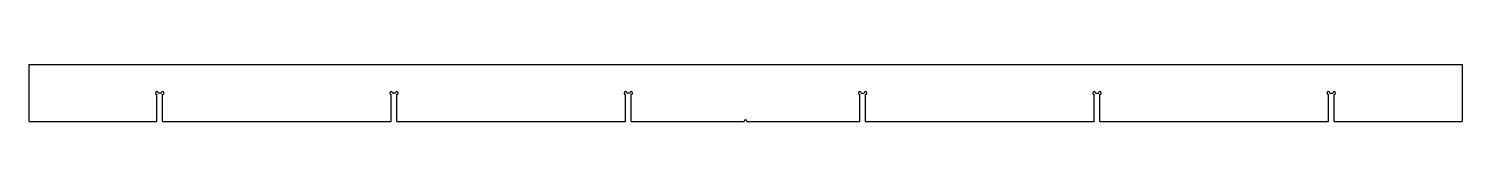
# Model space of a CAD drawing. Header units: millimetres. Extents: x -757 to 757, y 0 to 60.
import ezdxf

# ---------------------------------------------------------------- set-up
doc = ezdxf.new("R2010")
doc.units = ezdxf.units.MM

msp = doc.modelspace()

# ---------------------------------------------------------------- linework, layer by layer
at = {"color": 7, "linetype": 'Continuous', "lineweight": 25}
for p, q in [((-757.1, 60), (757.1, 60)), ((-757.1, 60), (-757.1, 0)), ((757.1, 60), (757.1, 0)), ((-621.7, 0), (-621.7, 28.5)), ((-617.2, 30), (-620.2, 30)), ((-615.7, 0), (-615.7, 28.5)), ((-374.2, 0), (-374.2, 28.5)), ((-369.7, 30), (-372.7, 30)), ((-368.2, 0), (-368.2, 28.5)), ((-126.7, 0), (-126.7, 28.5)), ((-122.2, 30), (-125.2, 30)), ((-120.7, 0), (-120.7, 28.5)), ((120.7, 0), (120.7, 28.5)), ((122.2, 30), (125.2, 30)), ((126.7, 0), (126.7, 28.5)), ((368.2, 0), (368.2, 28.5)), ((369.7, 30), (372.7, 30)), ((374.2, 0), (374.2, 28.5)), ((615.7, 0), (615.7, 28.5)), ((617.2, 30), (620.2, 30)), ((621.7, 0), (621.7, 28.5)), ((-757.1, 0), (-621.7, 0)), ((-615.7, 0), (-374.2, 0)), ((-368.2, 0), (-126.7, 0)), ((-120.7, 0), (-1.5, 0)), ((1.5, 0), (120.7, 0)), ((126.7, 0), (368.2, 0)), ((374.2, 0), (615.7, 0)), ((621.7, 0), (757.1, 0))]:
    msp.add_line(p, q, dxfattribs=at)
for centre, start, end in [((-621.7, 30), 0, 270), ((-615.7, 30), 270, 180), ((-374.2, 30), 0, 270), ((-368.2, 30), 270, 180), ((-126.7, 30), 0, 270), ((-120.7, 30), 270, 180), ((120.7, 30), 0, 270), ((126.7, 30), 270, 180), ((368.2, 30), 0, 270), ((374.2, 30), 270, 180), ((615.7, 30), 0, 270), ((621.7, 30), 270, 180), ((0, 0), 0, 180)]:
    msp.add_arc(centre, 1.5, start, end, dxfattribs=at)

doc.saveas('drawing.dxf')
